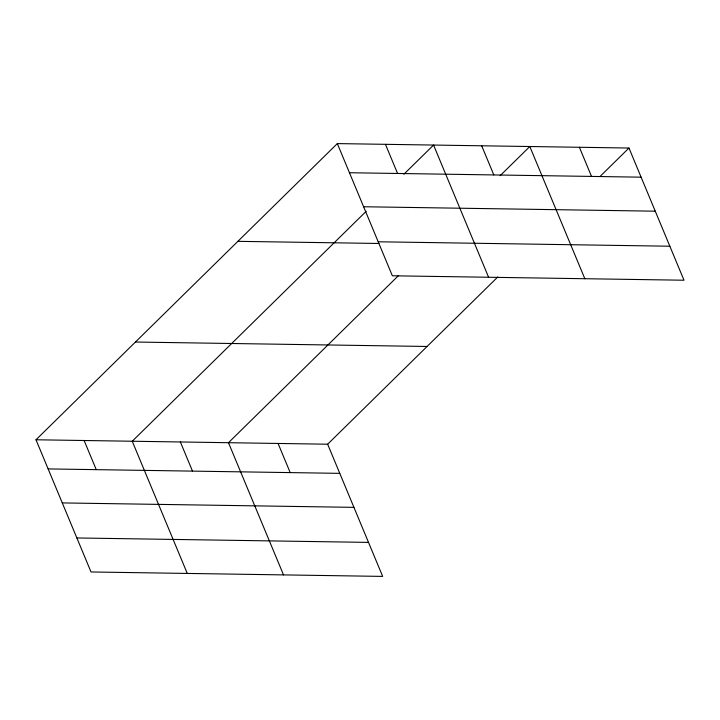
<?xml version="1.0" encoding="UTF-8"?>
<svg xmlns="http://www.w3.org/2000/svg" width="720" height="720" viewBox="0 0 720 720"><rect width="100%" height="100%" fill="white"/><g stroke="black" fill="none" stroke-linecap="round" stroke-linejoin="round"><path stroke-width="1.08" d="M36 439.776L327.645 444.213L382.671 576.405L91.026 571.968L36 439.776L337.329 143.595L628.974 148.032L684 280.224L392.355 275.787L337.329 143.595M366.21 211.266L132.246 441.234L187.272 573.435M403.902 174.222L433.566 145.062L488.601 277.254M398.61 275.49L228.483 442.701L283.518 574.893M500.139 175.689L529.812 146.529L584.838 278.721M327.645 444.213L497.763 276.993M600.102 176.409L628.974 148.032M349.461 172.737L641.106 177.174M363.609 206.748L655.263 211.185M378.198 241.785L669.843 246.222M237.888 241.335L378.9 243.477M135.441 342.036L427.086 346.473M48.132 468.918L339.777 473.355M62.289 502.92L353.934 507.357M76.869 537.957L368.514 542.394M579.393 147.276L591.525 176.418M481.689 145.791L493.821 174.933M385.452 144.324L397.575 173.466M278.064 443.457L290.196 472.599M180.369 441.972L192.492 471.114M84.123 440.505L96.255 469.647"/></g></svg>
